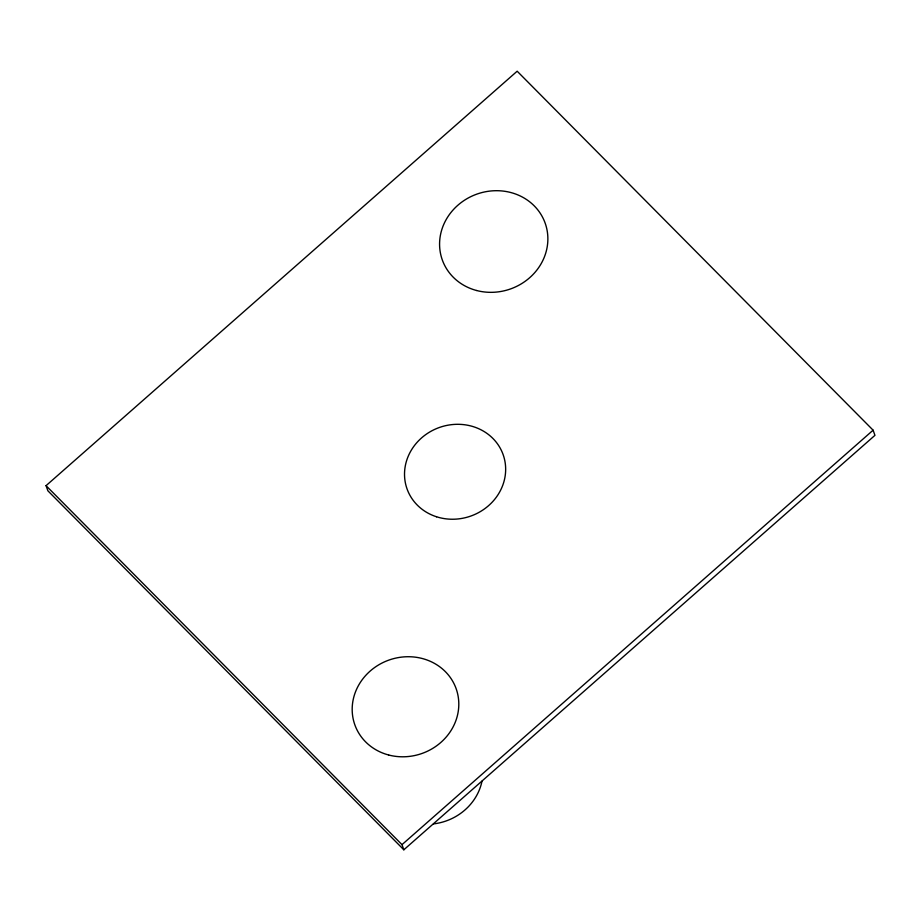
<?xml version="1.0" encoding="UTF-8"?>
<svg xmlns="http://www.w3.org/2000/svg" width="921" height="921" viewBox="0 0 921 921"><rect width="100%" height="100%" fill="white"/><g stroke="black" fill="none" stroke-linecap="round" stroke-linejoin="round"><path stroke-width="1.38" d="M46.05 485.666L517.165 71.205L873.108 430.188L874.95 435.334L403.835 849.795L47.892 490.812L46.05 485.666L401.993 844.649L403.835 849.795M401.993 844.649L873.108 430.188M481.994 781.181A53.775 49.538 -19.7 0 1 433.423 823.904M436.531 516.773A51.012 46.994 -19.7 0 0 505.111 462.354A51.012 46.994 -19.7 0 0 423.625 436.197A51.012 46.994 -19.7 0 0 436.531 516.773M476.594 290.506A54.627 50.321 -19.7 0 0 546.775 228.753A54.627 50.321 -19.7 0 0 457.806 205.291A54.627 50.321 -19.7 0 0 476.594 290.506M388.627 754.99A53.775 49.538 -19.7 0 0 457.725 694.204A53.775 49.538 -19.7 0 0 370.127 671.098A53.775 49.538 -19.7 0 0 388.627 754.99"/></g></svg>
